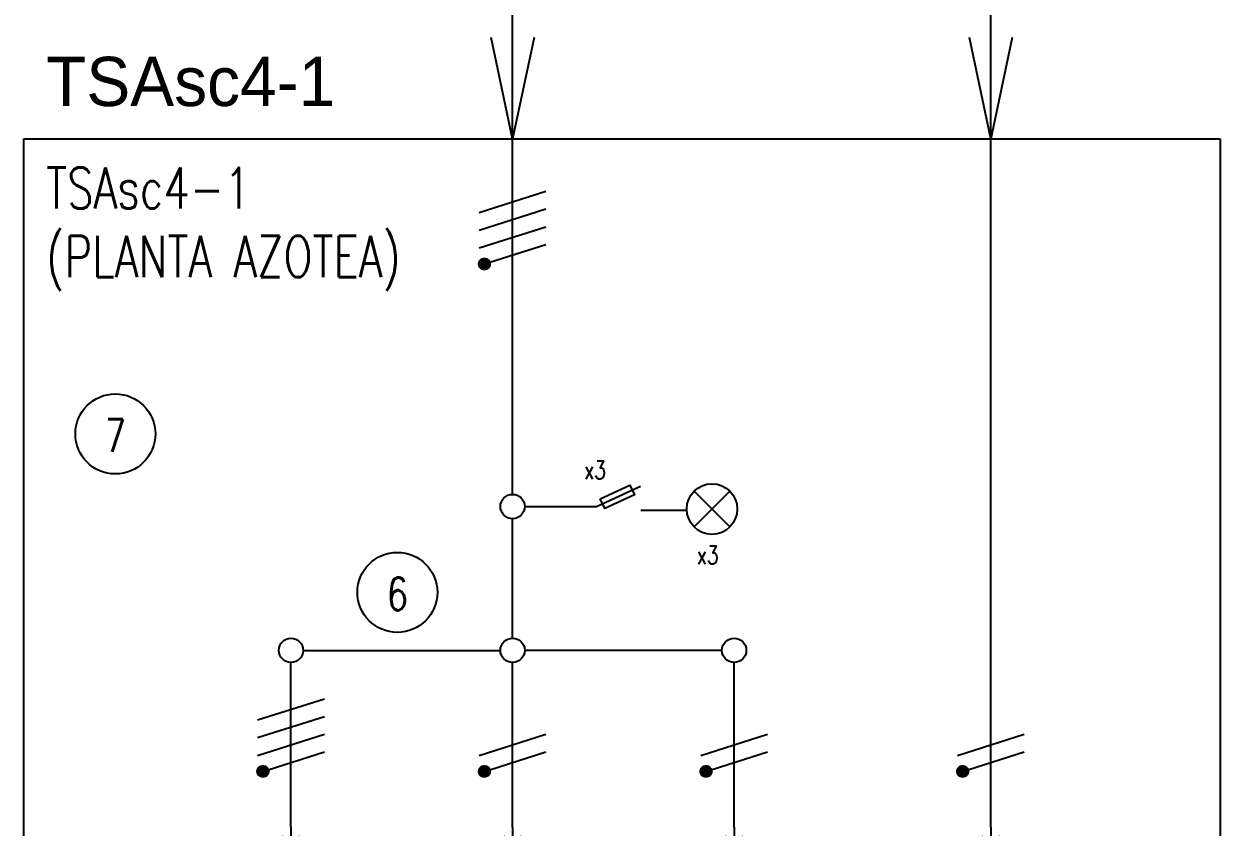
# Model space of a CAD drawing. Extents: x 3674.2 to 3682.8, y 1745 to 1759.7.
# Drawn here: x 3674.19 to 3681.48, y 1751.48 to 1756.37 of the extents above; entities that cross this region are included whole.
import ezdxf

# ---------------------------------------------------------------- set-up
doc = ezdxf.new("R2010")
doc.units = 0
doc.linetypes.add('OCJ-ESQUEMAS_UNIFILARES-CO', pattern=[19.05, 12.7, -6.35])
doc.layers.get('0').update_dxf_attribs({"linetype": 'CONTINUOUS'})
for name, color, linetype in [('OCJ-ESQUEMAS_UNIFILARES-C0', 170, 'CONTINUOUS'), ('OCJ-ESQUEMAS_UNIFILARES-C1', 4, 'CONTINUOUS'), ('OCJ-ESQUEMAS_UNIFILARES-C2', 10, 'CONTINUOUS'), ('OCJ-ESQUEMAS_UNIFILARES-C4', 1, 'CONTINUOUS'), ('OCJ-ESQUEMAS_UNIFILARES-CO', 7, 'CONTINUOUS')]:
    doc.layers.add(name, color=color, linetype=linetype)
doc.styles.add('OCJ-ESQUEMAS_UNIFILARES-C0', font='ROMANS.SHX', dxfattribs={"width": 0.75, "height": 0.175})
doc.styles.add('OCJ-ESQUEMAS_UNIFILARES-C1', font='txt', dxfattribs={"height": 0.2})

# ---------------------------------------------------------------- blocks, each defined once
blk = doc.blocks.new('*U20')
at = {"layer": 'OCJ-ESQUEMAS_UNIFILARES-C2', "linetype": 'CONTINUOUS'}
for p, q in [((3675.618, 1751.8406), (3675.6196, 1751.8428)), ((3675.6196, 1751.8428), (3675.622, 1751.8459)), ((3675.622, 1751.8459), (3675.6241, 1751.8478)), ((3675.6241, 1751.8478), (3675.6269, 1751.8503)), ((3675.6269, 1751.8503), (3675.6294, 1751.8517)), ((3675.6294, 1751.8517), (3675.6326, 1751.8536)), ((3675.6326, 1751.8536), (3675.6355, 1751.8546)), ((3675.6355, 1751.8546), (3675.6389, 1751.8558)), ((3675.6389, 1751.8558), (3675.6426, 1751.8563)), ((3675.6426, 1751.8563), (3675.6454, 1751.8567)), ((3675.6454, 1751.8567), (3675.652, 1751.8563)), ((3675.652, 1751.8563), (3675.654, 1751.8558)), ((3675.654, 1751.8558), (3675.6584, 1751.8546)), ((3675.6584, 1751.8546), (3675.6605, 1751.8536)), ((3675.6605, 1751.8536), (3675.6644, 1751.8517)), ((3675.6644, 1751.8517), (3675.6663, 1751.8503)), ((3675.6663, 1751.8503), (3675.6696, 1751.8478)), ((3675.6696, 1751.8478), (3675.6713, 1751.8459)), ((3675.6713, 1751.8459), (3675.674, 1751.8428)), ((3675.674, 1751.8428), (3675.6754, 1751.8406)), ((3675.613, 1751.8216), (3675.6132, 1751.8255)), ((3675.6133, 1751.8192), (3675.613, 1751.8216)), ((3675.6132, 1751.8255), (3675.6134, 1751.8282)), ((3675.6139, 1751.8151), (3675.6133, 1751.8192)), ((3675.6134, 1751.8282), (3675.6143, 1751.8316)), ((3675.6146, 1751.8131), (3675.6139, 1751.8151)), ((3675.6143, 1751.8316), (3675.6151, 1751.8347)), ((3675.6161, 1751.8088), (3675.6146, 1751.8131)), ((3675.6151, 1751.8347), (3675.6164, 1751.8375)), ((3675.617, 1751.8074), (3675.6161, 1751.8088)), ((3675.6164, 1751.8375), (3675.618, 1751.8406)), ((3675.6194, 1751.8031), (3675.617, 1751.8074)), ((3675.6203, 1751.8021), (3675.6194, 1751.8031)), ((3675.6235, 1751.7985), (3675.6203, 1751.8021)), ((3675.6246, 1751.7976), (3675.6235, 1751.7985)), ((3675.6284, 1751.7946), (3675.6246, 1751.7976)), ((3675.6297, 1751.794), (3675.6284, 1751.7946)), ((3675.634, 1751.7917), (3675.6297, 1751.794)), ((3675.6354, 1751.7913), (3675.634, 1751.7917)), ((3675.6399, 1751.7899), (3675.6354, 1751.7913)), ((3675.642, 1751.7897), (3675.6399, 1751.7899)), ((3675.6461, 1751.7892), (3675.642, 1751.7897)), ((3675.6523, 1751.7897), (3675.6461, 1751.7892)), ((3675.6532, 1751.7899), (3675.6523, 1751.7897)), ((3675.6583, 1751.7913), (3675.6532, 1751.7899)), ((3675.6593, 1751.7917), (3675.6583, 1751.7913)), ((3675.664, 1751.794), (3675.6593, 1751.7917)), ((3675.6649, 1751.7946), (3675.664, 1751.794)), ((3675.669, 1751.7976), (3675.6649, 1751.7946)), ((3675.6698, 1751.7985), (3675.669, 1751.7976)), ((3675.6733, 1751.8021), (3675.6698, 1751.7985)), ((3675.6739, 1751.8031), (3675.6733, 1751.8021)), ((3675.6767, 1751.8074), (3675.6739, 1751.8031)), ((3675.6754, 1751.8406), (3675.6772, 1751.8375)), ((3675.6773, 1751.8088), (3675.6767, 1751.8074)), ((3675.6772, 1751.8375), (3675.6783, 1751.8347)), ((3675.679, 1751.8131), (3675.6773, 1751.8088)), ((3675.6783, 1751.8347), (3675.6794, 1751.8316)), ((3675.6794, 1751.8151), (3675.679, 1751.8131)), ((3675.6794, 1751.8316), (3675.6799, 1751.8282)), ((3675.6803, 1751.8192), (3675.6794, 1751.8151)), ((3675.6799, 1751.8282), (3675.6804, 1751.8255)), ((3675.6804, 1751.8255), (3675.6803, 1751.8216)), ((3675.6803, 1751.8216), (3675.6803, 1751.8192))]:
    blk.add_line(p, q, dxfattribs=at)
at = {"layer": 'OCJ-ESQUEMAS_UNIFILARES-C2', "linetype": 'CONTINUOUS', "extrusion": (0, 0, -1)}
for points in [[(-3675.6196, 1751.8428), (-3675.6754, 1751.8406), (-3675.618, 1751.8406)], [(-3675.622, 1751.8459), (-3675.674, 1751.8428), (-3675.6196, 1751.8428)], [(-3675.6196, 1751.8428), (-3675.674, 1751.8428), (-3675.6754, 1751.8406)], [(-3675.6241, 1751.8478), (-3675.6713, 1751.8459), (-3675.622, 1751.8459)], [(-3675.622, 1751.8459), (-3675.6713, 1751.8459), (-3675.674, 1751.8428)], [(-3675.6269, 1751.8503), (-3675.6696, 1751.8478), (-3675.6241, 1751.8478)], [(-3675.6241, 1751.8478), (-3675.6696, 1751.8478), (-3675.6713, 1751.8459)], [(-3675.6294, 1751.8517), (-3675.6663, 1751.8503), (-3675.6269, 1751.8503)], [(-3675.6269, 1751.8503), (-3675.6663, 1751.8503), (-3675.6696, 1751.8478)], [(-3675.6326, 1751.8536), (-3675.6644, 1751.8517), (-3675.6294, 1751.8517)], [(-3675.6294, 1751.8517), (-3675.6644, 1751.8517), (-3675.6663, 1751.8503)], [(-3675.6355, 1751.8546), (-3675.6605, 1751.8536), (-3675.6326, 1751.8536)], [(-3675.6326, 1751.8536), (-3675.6605, 1751.8536), (-3675.6644, 1751.8517)], [(-3675.6389, 1751.8558), (-3675.6584, 1751.8546), (-3675.6355, 1751.8546)], [(-3675.6355, 1751.8546), (-3675.6584, 1751.8546), (-3675.6605, 1751.8536)], [(-3675.6426, 1751.8563), (-3675.654, 1751.8558), (-3675.6389, 1751.8558)], [(-3675.6389, 1751.8558), (-3675.654, 1751.8558), (-3675.6584, 1751.8546)], [(-3675.6454, 1751.8567), (-3675.652, 1751.8563), (-3675.6426, 1751.8563)], [(-3675.6426, 1751.8563), (-3675.652, 1751.8563), (-3675.654, 1751.8558)], [(-3675.6132, 1751.8255), (-3675.6803, 1751.8216), (-3675.613, 1751.8216)], [(-3675.613, 1751.8216), (-3675.6803, 1751.8192), (-3675.6133, 1751.8192)], [(-3675.613, 1751.8216), (-3675.6803, 1751.8216), (-3675.6803, 1751.8192)], [(-3675.6134, 1751.8282), (-3675.6804, 1751.8255), (-3675.6132, 1751.8255)], [(-3675.6132, 1751.8255), (-3675.6804, 1751.8255), (-3675.6803, 1751.8216)], [(-3675.6133, 1751.8192), (-3675.6794, 1751.8151), (-3675.6139, 1751.8151)], [(-3675.6133, 1751.8192), (-3675.6803, 1751.8192), (-3675.6794, 1751.8151)], [(-3675.6143, 1751.8316), (-3675.6799, 1751.8282), (-3675.6134, 1751.8282)], [(-3675.6134, 1751.8282), (-3675.6799, 1751.8282), (-3675.6804, 1751.8255)], [(-3675.6139, 1751.8151), (-3675.679, 1751.8131), (-3675.6146, 1751.8131)], [(-3675.6139, 1751.8151), (-3675.6794, 1751.8151), (-3675.679, 1751.8131)], [(-3675.6151, 1751.8347), (-3675.6794, 1751.8316), (-3675.6143, 1751.8316)], [(-3675.6143, 1751.8316), (-3675.6794, 1751.8316), (-3675.6799, 1751.8282)], [(-3675.6146, 1751.8131), (-3675.6773, 1751.8088), (-3675.6161, 1751.8088)], [(-3675.6146, 1751.8131), (-3675.679, 1751.8131), (-3675.6773, 1751.8088)], [(-3675.6164, 1751.8375), (-3675.6783, 1751.8347), (-3675.6151, 1751.8347)], [(-3675.6151, 1751.8347), (-3675.6783, 1751.8347), (-3675.6794, 1751.8316)], [(-3675.6161, 1751.8088), (-3675.6767, 1751.8074), (-3675.617, 1751.8074)], [(-3675.6161, 1751.8088), (-3675.6773, 1751.8088), (-3675.6767, 1751.8074)], [(-3675.618, 1751.8406), (-3675.6772, 1751.8375), (-3675.6164, 1751.8375)], [(-3675.6164, 1751.8375), (-3675.6772, 1751.8375), (-3675.6783, 1751.8347)], [(-3675.617, 1751.8074), (-3675.6739, 1751.8031), (-3675.6194, 1751.8031)], [(-3675.617, 1751.8074), (-3675.6767, 1751.8074), (-3675.6739, 1751.8031)], [(-3675.618, 1751.8406), (-3675.6754, 1751.8406), (-3675.6772, 1751.8375)], [(-3675.6194, 1751.8031), (-3675.6733, 1751.8021), (-3675.6203, 1751.8021)], [(-3675.6194, 1751.8031), (-3675.6739, 1751.8031), (-3675.6733, 1751.8021)], [(-3675.6203, 1751.8021), (-3675.6698, 1751.7985), (-3675.6235, 1751.7985)], [(-3675.6203, 1751.8021), (-3675.6733, 1751.8021), (-3675.6698, 1751.7985)], [(-3675.6235, 1751.7985), (-3675.669, 1751.7976), (-3675.6246, 1751.7976)], [(-3675.6235, 1751.7985), (-3675.6698, 1751.7985), (-3675.669, 1751.7976)], [(-3675.6246, 1751.7976), (-3675.6649, 1751.7946), (-3675.6284, 1751.7946)], [(-3675.6246, 1751.7976), (-3675.669, 1751.7976), (-3675.6649, 1751.7946)], [(-3675.6284, 1751.7946), (-3675.664, 1751.794), (-3675.6297, 1751.794)], [(-3675.6284, 1751.7946), (-3675.6649, 1751.7946), (-3675.664, 1751.794)], [(-3675.6297, 1751.794), (-3675.6593, 1751.7917), (-3675.634, 1751.7917)], [(-3675.6297, 1751.794), (-3675.664, 1751.794), (-3675.6593, 1751.7917)], [(-3675.634, 1751.7917), (-3675.6583, 1751.7913), (-3675.6354, 1751.7913)], [(-3675.634, 1751.7917), (-3675.6593, 1751.7917), (-3675.6583, 1751.7913)], [(-3675.6354, 1751.7913), (-3675.6532, 1751.7899), (-3675.6399, 1751.7899)], [(-3675.6354, 1751.7913), (-3675.6583, 1751.7913), (-3675.6532, 1751.7899)], [(-3675.6399, 1751.7899), (-3675.6523, 1751.7897), (-3675.642, 1751.7897)], [(-3675.6399, 1751.7899), (-3675.6532, 1751.7899), (-3675.6523, 1751.7897)], [(-3675.642, 1751.7897), (-3675.6523, 1751.7897), (-3675.6461, 1751.7892)]]:
    blk.add_solid(points, dxfattribs=at)
blk = doc.blocks.new('*U21')
at = {"layer": 'OCJ-ESQUEMAS_UNIFILARES-C2', "linetype": 'CONTINUOUS'}
for p, q in [((3676.968, 1751.8406), (3676.9696, 1751.8428)), ((3676.9696, 1751.8428), (3676.972, 1751.8459)), ((3676.972, 1751.8459), (3676.9741, 1751.8478)), ((3676.9741, 1751.8478), (3676.9769, 1751.8503)), ((3676.9769, 1751.8503), (3676.9794, 1751.8517)), ((3676.9794, 1751.8517), (3676.9826, 1751.8536)), ((3676.9826, 1751.8536), (3676.9855, 1751.8546)), ((3676.9855, 1751.8546), (3676.9889, 1751.8558)), ((3676.9889, 1751.8558), (3676.9926, 1751.8563)), ((3676.9926, 1751.8563), (3676.9954, 1751.8567)), ((3676.9954, 1751.8567), (3677.002, 1751.8563)), ((3677.002, 1751.8563), (3677.004, 1751.8558)), ((3677.004, 1751.8558), (3677.0084, 1751.8546)), ((3677.0084, 1751.8546), (3677.0105, 1751.8536)), ((3677.0105, 1751.8536), (3677.0144, 1751.8517)), ((3677.0144, 1751.8517), (3677.0163, 1751.8503)), ((3677.0163, 1751.8503), (3677.0196, 1751.8478)), ((3677.0196, 1751.8478), (3677.0213, 1751.8459)), ((3677.0213, 1751.8459), (3677.024, 1751.8428)), ((3677.024, 1751.8428), (3677.0254, 1751.8406)), ((3676.963, 1751.8216), (3676.9632, 1751.8255)), ((3676.9633, 1751.8192), (3676.963, 1751.8216)), ((3676.9632, 1751.8255), (3676.9634, 1751.8282)), ((3676.9639, 1751.8151), (3676.9633, 1751.8192)), ((3676.9634, 1751.8282), (3676.9643, 1751.8316)), ((3676.9646, 1751.8131), (3676.9639, 1751.8151)), ((3676.9643, 1751.8316), (3676.9651, 1751.8347)), ((3676.9661, 1751.8088), (3676.9646, 1751.8131)), ((3676.9651, 1751.8347), (3676.9664, 1751.8375)), ((3676.967, 1751.8074), (3676.9661, 1751.8088)), ((3676.9664, 1751.8375), (3676.968, 1751.8406)), ((3676.9694, 1751.8031), (3676.967, 1751.8074)), ((3676.9703, 1751.8021), (3676.9694, 1751.8031)), ((3676.9735, 1751.7985), (3676.9703, 1751.8021)), ((3676.9746, 1751.7976), (3676.9735, 1751.7985)), ((3676.9784, 1751.7946), (3676.9746, 1751.7976)), ((3676.9797, 1751.794), (3676.9784, 1751.7946)), ((3676.984, 1751.7917), (3676.9797, 1751.794)), ((3676.9854, 1751.7913), (3676.984, 1751.7917)), ((3676.9899, 1751.7899), (3676.9854, 1751.7913)), ((3676.992, 1751.7897), (3676.9899, 1751.7899)), ((3676.9961, 1751.7892), (3676.992, 1751.7897)), ((3677.0023, 1751.7897), (3676.9961, 1751.7892)), ((3677.0032, 1751.7899), (3677.0023, 1751.7897)), ((3677.0083, 1751.7913), (3677.0032, 1751.7899)), ((3677.0093, 1751.7917), (3677.0083, 1751.7913)), ((3677.014, 1751.794), (3677.0093, 1751.7917)), ((3677.0149, 1751.7946), (3677.014, 1751.794)), ((3677.019, 1751.7976), (3677.0149, 1751.7946)), ((3677.0198, 1751.7985), (3677.019, 1751.7976)), ((3677.0233, 1751.8021), (3677.0198, 1751.7985)), ((3677.0239, 1751.8031), (3677.0233, 1751.8021)), ((3677.0267, 1751.8074), (3677.0239, 1751.8031)), ((3677.0254, 1751.8406), (3677.0272, 1751.8375)), ((3677.0273, 1751.8088), (3677.0267, 1751.8074)), ((3677.0272, 1751.8375), (3677.0283, 1751.8347)), ((3677.029, 1751.8131), (3677.0273, 1751.8088)), ((3677.0283, 1751.8347), (3677.0294, 1751.8316)), ((3677.0294, 1751.8151), (3677.029, 1751.8131)), ((3677.0294, 1751.8316), (3677.0299, 1751.8282)), ((3677.0303, 1751.8192), (3677.0294, 1751.8151)), ((3677.0299, 1751.8282), (3677.0304, 1751.8255)), ((3677.0304, 1751.8255), (3677.0303, 1751.8216)), ((3677.0303, 1751.8216), (3677.0303, 1751.8192))]:
    blk.add_line(p, q, dxfattribs=at)
at = {"layer": 'OCJ-ESQUEMAS_UNIFILARES-C2', "linetype": 'CONTINUOUS', "extrusion": (0, 0, -1)}
for points in [[(-3676.9696, 1751.8428), (-3677.0254, 1751.8406), (-3676.968, 1751.8406)], [(-3676.972, 1751.8459), (-3677.024, 1751.8428), (-3676.9696, 1751.8428)], [(-3676.9696, 1751.8428), (-3677.024, 1751.8428), (-3677.0254, 1751.8406)], [(-3676.9741, 1751.8478), (-3677.0213, 1751.8459), (-3676.972, 1751.8459)], [(-3676.972, 1751.8459), (-3677.0213, 1751.8459), (-3677.024, 1751.8428)], [(-3676.9769, 1751.8503), (-3677.0196, 1751.8478), (-3676.9741, 1751.8478)], [(-3676.9741, 1751.8478), (-3677.0196, 1751.8478), (-3677.0213, 1751.8459)], [(-3676.9794, 1751.8517), (-3677.0163, 1751.8503), (-3676.9769, 1751.8503)], [(-3676.9769, 1751.8503), (-3677.0163, 1751.8503), (-3677.0196, 1751.8478)], [(-3676.9826, 1751.8536), (-3677.0144, 1751.8517), (-3676.9794, 1751.8517)], [(-3676.9794, 1751.8517), (-3677.0144, 1751.8517), (-3677.0163, 1751.8503)], [(-3676.9855, 1751.8546), (-3677.0105, 1751.8536), (-3676.9826, 1751.8536)], [(-3676.9826, 1751.8536), (-3677.0105, 1751.8536), (-3677.0144, 1751.8517)], [(-3676.9889, 1751.8558), (-3677.0084, 1751.8546), (-3676.9855, 1751.8546)], [(-3676.9855, 1751.8546), (-3677.0084, 1751.8546), (-3677.0105, 1751.8536)], [(-3676.9926, 1751.8563), (-3677.004, 1751.8558), (-3676.9889, 1751.8558)], [(-3676.9889, 1751.8558), (-3677.004, 1751.8558), (-3677.0084, 1751.8546)], [(-3676.9954, 1751.8567), (-3677.002, 1751.8563), (-3676.9926, 1751.8563)], [(-3676.9926, 1751.8563), (-3677.002, 1751.8563), (-3677.004, 1751.8558)], [(-3676.9632, 1751.8255), (-3677.0303, 1751.8216), (-3676.963, 1751.8216)], [(-3676.963, 1751.8216), (-3677.0303, 1751.8192), (-3676.9633, 1751.8192)], [(-3676.963, 1751.8216), (-3677.0303, 1751.8216), (-3677.0303, 1751.8192)], [(-3676.9634, 1751.8282), (-3677.0304, 1751.8255), (-3676.9632, 1751.8255)], [(-3676.9632, 1751.8255), (-3677.0304, 1751.8255), (-3677.0303, 1751.8216)], [(-3676.9633, 1751.8192), (-3677.0294, 1751.8151), (-3676.9639, 1751.8151)], [(-3676.9633, 1751.8192), (-3677.0303, 1751.8192), (-3677.0294, 1751.8151)], [(-3676.9643, 1751.8316), (-3677.0299, 1751.8282), (-3676.9634, 1751.8282)], [(-3676.9634, 1751.8282), (-3677.0299, 1751.8282), (-3677.0304, 1751.8255)], [(-3676.9639, 1751.8151), (-3677.029, 1751.8131), (-3676.9646, 1751.8131)], [(-3676.9639, 1751.8151), (-3677.0294, 1751.8151), (-3677.029, 1751.8131)], [(-3676.9651, 1751.8347), (-3677.0294, 1751.8316), (-3676.9643, 1751.8316)], [(-3676.9643, 1751.8316), (-3677.0294, 1751.8316), (-3677.0299, 1751.8282)], [(-3676.9646, 1751.8131), (-3677.0273, 1751.8088), (-3676.9661, 1751.8088)], [(-3676.9646, 1751.8131), (-3677.029, 1751.8131), (-3677.0273, 1751.8088)], [(-3676.9664, 1751.8375), (-3677.0283, 1751.8347), (-3676.9651, 1751.8347)], [(-3676.9651, 1751.8347), (-3677.0283, 1751.8347), (-3677.0294, 1751.8316)], [(-3676.9661, 1751.8088), (-3677.0267, 1751.8074), (-3676.967, 1751.8074)], [(-3676.9661, 1751.8088), (-3677.0273, 1751.8088), (-3677.0267, 1751.8074)], [(-3676.968, 1751.8406), (-3677.0272, 1751.8375), (-3676.9664, 1751.8375)], [(-3676.9664, 1751.8375), (-3677.0272, 1751.8375), (-3677.0283, 1751.8347)], [(-3676.967, 1751.8074), (-3677.0239, 1751.8031), (-3676.9694, 1751.8031)], [(-3676.967, 1751.8074), (-3677.0267, 1751.8074), (-3677.0239, 1751.8031)], [(-3676.968, 1751.8406), (-3677.0254, 1751.8406), (-3677.0272, 1751.8375)], [(-3676.9694, 1751.8031), (-3677.0233, 1751.8021), (-3676.9703, 1751.8021)], [(-3676.9694, 1751.8031), (-3677.0239, 1751.8031), (-3677.0233, 1751.8021)], [(-3676.9703, 1751.8021), (-3677.0198, 1751.7985), (-3676.9735, 1751.7985)], [(-3676.9703, 1751.8021), (-3677.0233, 1751.8021), (-3677.0198, 1751.7985)], [(-3676.9735, 1751.7985), (-3677.019, 1751.7976), (-3676.9746, 1751.7976)], [(-3676.9735, 1751.7985), (-3677.0198, 1751.7985), (-3677.019, 1751.7976)], [(-3676.9746, 1751.7976), (-3677.0149, 1751.7946), (-3676.9784, 1751.7946)], [(-3676.9746, 1751.7976), (-3677.019, 1751.7976), (-3677.0149, 1751.7946)], [(-3676.9784, 1751.7946), (-3677.014, 1751.794), (-3676.9797, 1751.794)], [(-3676.9784, 1751.7946), (-3677.0149, 1751.7946), (-3677.014, 1751.794)], [(-3676.9797, 1751.794), (-3677.0093, 1751.7917), (-3676.984, 1751.7917)], [(-3676.9797, 1751.794), (-3677.014, 1751.794), (-3677.0093, 1751.7917)], [(-3676.984, 1751.7917), (-3677.0083, 1751.7913), (-3676.9854, 1751.7913)], [(-3676.984, 1751.7917), (-3677.0093, 1751.7917), (-3677.0083, 1751.7913)], [(-3676.9854, 1751.7913), (-3677.0032, 1751.7899), (-3676.9899, 1751.7899)], [(-3676.9854, 1751.7913), (-3677.0083, 1751.7913), (-3677.0032, 1751.7899)], [(-3676.9899, 1751.7899), (-3677.0023, 1751.7897), (-3676.992, 1751.7897)], [(-3676.9899, 1751.7899), (-3677.0032, 1751.7899), (-3677.0023, 1751.7897)], [(-3676.992, 1751.7897), (-3677.0023, 1751.7897), (-3676.9961, 1751.7892)]]:
    blk.add_solid(points, dxfattribs=at)
blk = doc.blocks.new('*U22')
at = {"layer": 'OCJ-ESQUEMAS_UNIFILARES-C2', "linetype": 'CONTINUOUS'}
for p, q in [((3678.318, 1751.8406), (3678.3196, 1751.8428)), ((3678.3196, 1751.8428), (3678.322, 1751.8459)), ((3678.322, 1751.8459), (3678.3241, 1751.8478)), ((3678.3241, 1751.8478), (3678.3269, 1751.8503)), ((3678.3269, 1751.8503), (3678.3294, 1751.8517)), ((3678.3294, 1751.8517), (3678.3326, 1751.8536)), ((3678.3326, 1751.8536), (3678.3355, 1751.8546)), ((3678.3355, 1751.8546), (3678.3389, 1751.8558)), ((3678.3389, 1751.8558), (3678.3426, 1751.8563)), ((3678.3426, 1751.8563), (3678.3454, 1751.8567)), ((3678.3454, 1751.8567), (3678.352, 1751.8563)), ((3678.352, 1751.8563), (3678.354, 1751.8558)), ((3678.354, 1751.8558), (3678.3584, 1751.8546)), ((3678.3584, 1751.8546), (3678.3605, 1751.8536)), ((3678.3605, 1751.8536), (3678.3644, 1751.8517)), ((3678.3644, 1751.8517), (3678.3663, 1751.8503)), ((3678.3663, 1751.8503), (3678.3696, 1751.8478)), ((3678.3696, 1751.8478), (3678.3713, 1751.8459)), ((3678.3713, 1751.8459), (3678.374, 1751.8428)), ((3678.374, 1751.8428), (3678.3754, 1751.8406)), ((3678.313, 1751.8216), (3678.3132, 1751.8255)), ((3678.3133, 1751.8192), (3678.313, 1751.8216)), ((3678.3132, 1751.8255), (3678.3134, 1751.8282)), ((3678.3139, 1751.8151), (3678.3133, 1751.8192)), ((3678.3134, 1751.8282), (3678.3143, 1751.8316)), ((3678.3146, 1751.8131), (3678.3139, 1751.8151)), ((3678.3143, 1751.8316), (3678.3151, 1751.8347)), ((3678.3161, 1751.8088), (3678.3146, 1751.8131)), ((3678.3151, 1751.8347), (3678.3164, 1751.8375)), ((3678.317, 1751.8074), (3678.3161, 1751.8088)), ((3678.3164, 1751.8375), (3678.318, 1751.8406)), ((3678.3194, 1751.8031), (3678.317, 1751.8074)), ((3678.3203, 1751.8021), (3678.3194, 1751.8031)), ((3678.3235, 1751.7985), (3678.3203, 1751.8021)), ((3678.3246, 1751.7976), (3678.3235, 1751.7985)), ((3678.3284, 1751.7946), (3678.3246, 1751.7976)), ((3678.3297, 1751.794), (3678.3284, 1751.7946)), ((3678.334, 1751.7917), (3678.3297, 1751.794)), ((3678.3354, 1751.7913), (3678.334, 1751.7917)), ((3678.3399, 1751.7899), (3678.3354, 1751.7913)), ((3678.342, 1751.7897), (3678.3399, 1751.7899)), ((3678.3461, 1751.7892), (3678.342, 1751.7897)), ((3678.3523, 1751.7897), (3678.3461, 1751.7892)), ((3678.3532, 1751.7899), (3678.3523, 1751.7897)), ((3678.3583, 1751.7913), (3678.3532, 1751.7899)), ((3678.3593, 1751.7917), (3678.3583, 1751.7913)), ((3678.364, 1751.794), (3678.3593, 1751.7917)), ((3678.3649, 1751.7946), (3678.364, 1751.794)), ((3678.369, 1751.7976), (3678.3649, 1751.7946)), ((3678.3698, 1751.7985), (3678.369, 1751.7976)), ((3678.3733, 1751.8021), (3678.3698, 1751.7985)), ((3678.3739, 1751.8031), (3678.3733, 1751.8021)), ((3678.3767, 1751.8074), (3678.3739, 1751.8031)), ((3678.3754, 1751.8406), (3678.3772, 1751.8375)), ((3678.3773, 1751.8088), (3678.3767, 1751.8074)), ((3678.3772, 1751.8375), (3678.3783, 1751.8347)), ((3678.379, 1751.8131), (3678.3773, 1751.8088)), ((3678.3783, 1751.8347), (3678.3794, 1751.8316)), ((3678.3794, 1751.8151), (3678.379, 1751.8131)), ((3678.3794, 1751.8316), (3678.3799, 1751.8282)), ((3678.3803, 1751.8192), (3678.3794, 1751.8151)), ((3678.3799, 1751.8282), (3678.3804, 1751.8255)), ((3678.3804, 1751.8255), (3678.3803, 1751.8216)), ((3678.3803, 1751.8216), (3678.3803, 1751.8192))]:
    blk.add_line(p, q, dxfattribs=at)
at = {"layer": 'OCJ-ESQUEMAS_UNIFILARES-C2', "linetype": 'CONTINUOUS', "extrusion": (0, 0, -1)}
for points in [[(-3678.3196, 1751.8428), (-3678.3754, 1751.8406), (-3678.318, 1751.8406)], [(-3678.322, 1751.8459), (-3678.374, 1751.8428), (-3678.3196, 1751.8428)], [(-3678.3196, 1751.8428), (-3678.374, 1751.8428), (-3678.3754, 1751.8406)], [(-3678.3241, 1751.8478), (-3678.3713, 1751.8459), (-3678.322, 1751.8459)], [(-3678.322, 1751.8459), (-3678.3713, 1751.8459), (-3678.374, 1751.8428)], [(-3678.3269, 1751.8503), (-3678.3696, 1751.8478), (-3678.3241, 1751.8478)], [(-3678.3241, 1751.8478), (-3678.3696, 1751.8478), (-3678.3713, 1751.8459)], [(-3678.3294, 1751.8517), (-3678.3663, 1751.8503), (-3678.3269, 1751.8503)], [(-3678.3269, 1751.8503), (-3678.3663, 1751.8503), (-3678.3696, 1751.8478)], [(-3678.3326, 1751.8536), (-3678.3644, 1751.8517), (-3678.3294, 1751.8517)], [(-3678.3294, 1751.8517), (-3678.3644, 1751.8517), (-3678.3663, 1751.8503)], [(-3678.3355, 1751.8546), (-3678.3605, 1751.8536), (-3678.3326, 1751.8536)], [(-3678.3326, 1751.8536), (-3678.3605, 1751.8536), (-3678.3644, 1751.8517)], [(-3678.3389, 1751.8558), (-3678.3584, 1751.8546), (-3678.3355, 1751.8546)], [(-3678.3355, 1751.8546), (-3678.3584, 1751.8546), (-3678.3605, 1751.8536)], [(-3678.3426, 1751.8563), (-3678.354, 1751.8558), (-3678.3389, 1751.8558)], [(-3678.3389, 1751.8558), (-3678.354, 1751.8558), (-3678.3584, 1751.8546)], [(-3678.3454, 1751.8567), (-3678.352, 1751.8563), (-3678.3426, 1751.8563)], [(-3678.3426, 1751.8563), (-3678.352, 1751.8563), (-3678.354, 1751.8558)], [(-3678.3132, 1751.8255), (-3678.3803, 1751.8216), (-3678.313, 1751.8216)], [(-3678.313, 1751.8216), (-3678.3803, 1751.8192), (-3678.3133, 1751.8192)], [(-3678.313, 1751.8216), (-3678.3803, 1751.8216), (-3678.3803, 1751.8192)], [(-3678.3134, 1751.8282), (-3678.3804, 1751.8255), (-3678.3132, 1751.8255)], [(-3678.3132, 1751.8255), (-3678.3804, 1751.8255), (-3678.3803, 1751.8216)], [(-3678.3133, 1751.8192), (-3678.3794, 1751.8151), (-3678.3139, 1751.8151)], [(-3678.3133, 1751.8192), (-3678.3803, 1751.8192), (-3678.3794, 1751.8151)], [(-3678.3143, 1751.8316), (-3678.3799, 1751.8282), (-3678.3134, 1751.8282)], [(-3678.3134, 1751.8282), (-3678.3799, 1751.8282), (-3678.3804, 1751.8255)], [(-3678.3139, 1751.8151), (-3678.379, 1751.8131), (-3678.3146, 1751.8131)], [(-3678.3139, 1751.8151), (-3678.3794, 1751.8151), (-3678.379, 1751.8131)], [(-3678.3151, 1751.8347), (-3678.3794, 1751.8316), (-3678.3143, 1751.8316)], [(-3678.3143, 1751.8316), (-3678.3794, 1751.8316), (-3678.3799, 1751.8282)], [(-3678.3146, 1751.8131), (-3678.3773, 1751.8088), (-3678.3161, 1751.8088)], [(-3678.3146, 1751.8131), (-3678.379, 1751.8131), (-3678.3773, 1751.8088)], [(-3678.3164, 1751.8375), (-3678.3783, 1751.8347), (-3678.3151, 1751.8347)], [(-3678.3151, 1751.8347), (-3678.3783, 1751.8347), (-3678.3794, 1751.8316)], [(-3678.3161, 1751.8088), (-3678.3767, 1751.8074), (-3678.317, 1751.8074)], [(-3678.3161, 1751.8088), (-3678.3773, 1751.8088), (-3678.3767, 1751.8074)], [(-3678.318, 1751.8406), (-3678.3772, 1751.8375), (-3678.3164, 1751.8375)], [(-3678.3164, 1751.8375), (-3678.3772, 1751.8375), (-3678.3783, 1751.8347)], [(-3678.317, 1751.8074), (-3678.3739, 1751.8031), (-3678.3194, 1751.8031)], [(-3678.317, 1751.8074), (-3678.3767, 1751.8074), (-3678.3739, 1751.8031)], [(-3678.318, 1751.8406), (-3678.3754, 1751.8406), (-3678.3772, 1751.8375)], [(-3678.3194, 1751.8031), (-3678.3733, 1751.8021), (-3678.3203, 1751.8021)], [(-3678.3194, 1751.8031), (-3678.3739, 1751.8031), (-3678.3733, 1751.8021)], [(-3678.3203, 1751.8021), (-3678.3698, 1751.7985), (-3678.3235, 1751.7985)], [(-3678.3203, 1751.8021), (-3678.3733, 1751.8021), (-3678.3698, 1751.7985)], [(-3678.3235, 1751.7985), (-3678.369, 1751.7976), (-3678.3246, 1751.7976)], [(-3678.3235, 1751.7985), (-3678.3698, 1751.7985), (-3678.369, 1751.7976)], [(-3678.3246, 1751.7976), (-3678.3649, 1751.7946), (-3678.3284, 1751.7946)], [(-3678.3246, 1751.7976), (-3678.369, 1751.7976), (-3678.3649, 1751.7946)], [(-3678.3284, 1751.7946), (-3678.364, 1751.794), (-3678.3297, 1751.794)], [(-3678.3284, 1751.7946), (-3678.3649, 1751.7946), (-3678.364, 1751.794)], [(-3678.3297, 1751.794), (-3678.3593, 1751.7917), (-3678.334, 1751.7917)], [(-3678.3297, 1751.794), (-3678.364, 1751.794), (-3678.3593, 1751.7917)], [(-3678.334, 1751.7917), (-3678.3583, 1751.7913), (-3678.3354, 1751.7913)], [(-3678.334, 1751.7917), (-3678.3593, 1751.7917), (-3678.3583, 1751.7913)], [(-3678.3354, 1751.7913), (-3678.3532, 1751.7899), (-3678.3399, 1751.7899)], [(-3678.3354, 1751.7913), (-3678.3583, 1751.7913), (-3678.3532, 1751.7899)], [(-3678.3399, 1751.7899), (-3678.3523, 1751.7897), (-3678.342, 1751.7897)], [(-3678.3399, 1751.7899), (-3678.3532, 1751.7899), (-3678.3523, 1751.7897)], [(-3678.342, 1751.7897), (-3678.3523, 1751.7897), (-3678.3461, 1751.7892)]]:
    blk.add_solid(points, dxfattribs=at)
blk = doc.blocks.new('*U23')
at = {"layer": 'OCJ-ESQUEMAS_UNIFILARES-C2', "linetype": 'CONTINUOUS'}
for p, q in [((3676.963, 1754.912), (3676.9632, 1754.9158)), ((3676.9633, 1754.9096), (3676.963, 1754.912)), ((3676.9632, 1754.9158), (3676.9634, 1754.9186)), ((3676.9639, 1754.9055), (3676.9633, 1754.9096)), ((3676.9634, 1754.9186), (3676.9643, 1754.922)), ((3676.9646, 1754.9035), (3676.9639, 1754.9055)), ((3676.9643, 1754.922), (3676.9651, 1754.925)), ((3676.9661, 1754.8992), (3676.9646, 1754.9035)), ((3676.9651, 1754.925), (3676.9664, 1754.9278)), ((3676.9664, 1754.9278), (3676.968, 1754.931)), ((3676.968, 1754.931), (3676.9696, 1754.9332)), ((3676.9696, 1754.9332), (3676.972, 1754.9363)), ((3676.972, 1754.9363), (3676.9741, 1754.9381)), ((3676.9741, 1754.9381), (3676.9769, 1754.9406)), ((3676.9769, 1754.9406), (3676.9794, 1754.9421)), ((3676.9794, 1754.9421), (3676.9826, 1754.944)), ((3676.9826, 1754.944), (3676.9855, 1754.945)), ((3676.9855, 1754.945), (3676.9889, 1754.9462)), ((3676.9889, 1754.9462), (3676.9926, 1754.9467)), ((3676.9926, 1754.9467), (3676.9954, 1754.9471)), ((3676.9954, 1754.9471), (3677.002, 1754.9467)), ((3677.002, 1754.9467), (3677.004, 1754.9462)), ((3677.004, 1754.9462), (3677.0084, 1754.945)), ((3677.0084, 1754.945), (3677.0105, 1754.944)), ((3677.0105, 1754.944), (3677.0144, 1754.9421)), ((3677.0144, 1754.9421), (3677.0163, 1754.9406)), ((3677.0163, 1754.9406), (3677.0196, 1754.9381)), ((3677.0196, 1754.9381), (3677.0213, 1754.9363)), ((3677.0213, 1754.9363), (3677.024, 1754.9332)), ((3677.024, 1754.9332), (3677.0254, 1754.931)), ((3677.0254, 1754.931), (3677.0272, 1754.9278)), ((3677.0272, 1754.9278), (3677.0283, 1754.925)), ((3677.029, 1754.9035), (3677.0273, 1754.8992)), ((3677.0283, 1754.925), (3677.0294, 1754.922)), ((3677.0294, 1754.9055), (3677.029, 1754.9035)), ((3677.0294, 1754.922), (3677.0299, 1754.9186)), ((3677.0303, 1754.9096), (3677.0294, 1754.9055)), ((3677.0299, 1754.9186), (3677.0304, 1754.9158)), ((3677.0304, 1754.9158), (3677.0303, 1754.912)), ((3677.0303, 1754.912), (3677.0303, 1754.9096)), ((3676.967, 1754.8977), (3676.9661, 1754.8992)), ((3676.9694, 1754.8935), (3676.967, 1754.8977)), ((3676.9703, 1754.8925), (3676.9694, 1754.8935)), ((3676.9735, 1754.8888), (3676.9703, 1754.8925)), ((3676.9746, 1754.888), (3676.9735, 1754.8888)), ((3676.9784, 1754.885), (3676.9746, 1754.888)), ((3676.9797, 1754.8843), (3676.9784, 1754.885)), ((3676.984, 1754.8821), (3676.9797, 1754.8843)), ((3676.9854, 1754.8817), (3676.984, 1754.8821)), ((3676.9899, 1754.8803), (3676.9854, 1754.8817)), ((3676.992, 1754.8801), (3676.9899, 1754.8803)), ((3676.9961, 1754.8796), (3676.992, 1754.8801)), ((3677.0023, 1754.8801), (3676.9961, 1754.8796)), ((3677.0032, 1754.8803), (3677.0023, 1754.8801)), ((3677.0083, 1754.8817), (3677.0032, 1754.8803)), ((3677.0093, 1754.8821), (3677.0083, 1754.8817)), ((3677.014, 1754.8843), (3677.0093, 1754.8821)), ((3677.0149, 1754.885), (3677.014, 1754.8843)), ((3677.019, 1754.888), (3677.0149, 1754.885)), ((3677.0198, 1754.8888), (3677.019, 1754.888)), ((3677.0233, 1754.8925), (3677.0198, 1754.8888)), ((3677.0239, 1754.8935), (3677.0233, 1754.8925)), ((3677.0267, 1754.8977), (3677.0239, 1754.8935)), ((3677.0273, 1754.8992), (3677.0267, 1754.8977))]:
    blk.add_line(p, q, dxfattribs=at)
at = {"layer": 'OCJ-ESQUEMAS_UNIFILARES-C2', "linetype": 'CONTINUOUS', "extrusion": (0, 0, -1)}
for points in [[(-3676.9632, 1754.9158), (-3677.0303, 1754.912), (-3676.963, 1754.912)], [(-3676.963, 1754.912), (-3677.0303, 1754.9096), (-3676.9633, 1754.9096)], [(-3676.963, 1754.912), (-3677.0303, 1754.912), (-3677.0303, 1754.9096)], [(-3676.9634, 1754.9186), (-3677.0304, 1754.9158), (-3676.9632, 1754.9158)], [(-3676.9632, 1754.9158), (-3677.0304, 1754.9158), (-3677.0303, 1754.912)], [(-3676.9633, 1754.9096), (-3677.0294, 1754.9055), (-3676.9639, 1754.9055)], [(-3676.9633, 1754.9096), (-3677.0303, 1754.9096), (-3677.0294, 1754.9055)], [(-3676.9643, 1754.922), (-3677.0299, 1754.9186), (-3676.9634, 1754.9186)], [(-3676.9634, 1754.9186), (-3677.0299, 1754.9186), (-3677.0304, 1754.9158)], [(-3676.9639, 1754.9055), (-3677.029, 1754.9035), (-3676.9646, 1754.9035)], [(-3676.9639, 1754.9055), (-3677.0294, 1754.9055), (-3677.029, 1754.9035)], [(-3676.9651, 1754.925), (-3677.0294, 1754.922), (-3676.9643, 1754.922)], [(-3676.9643, 1754.922), (-3677.0294, 1754.922), (-3677.0299, 1754.9186)], [(-3676.9646, 1754.9035), (-3677.0273, 1754.8992), (-3676.9661, 1754.8992)], [(-3676.9646, 1754.9035), (-3677.029, 1754.9035), (-3677.0273, 1754.8992)], [(-3676.9664, 1754.9278), (-3677.0283, 1754.925), (-3676.9651, 1754.925)], [(-3676.9651, 1754.925), (-3677.0283, 1754.925), (-3677.0294, 1754.922)], [(-3676.968, 1754.931), (-3677.0272, 1754.9278), (-3676.9664, 1754.9278)], [(-3676.9664, 1754.9278), (-3677.0272, 1754.9278), (-3677.0283, 1754.925)], [(-3676.9696, 1754.9332), (-3677.0254, 1754.931), (-3676.968, 1754.931)], [(-3676.968, 1754.931), (-3677.0254, 1754.931), (-3677.0272, 1754.9278)], [(-3676.972, 1754.9363), (-3677.024, 1754.9332), (-3676.9696, 1754.9332)], [(-3676.9696, 1754.9332), (-3677.024, 1754.9332), (-3677.0254, 1754.931)], [(-3676.9741, 1754.9381), (-3677.0213, 1754.9363), (-3676.972, 1754.9363)], [(-3676.972, 1754.9363), (-3677.0213, 1754.9363), (-3677.024, 1754.9332)], [(-3676.9769, 1754.9406), (-3677.0196, 1754.9381), (-3676.9741, 1754.9381)], [(-3676.9741, 1754.9381), (-3677.0196, 1754.9381), (-3677.0213, 1754.9363)], [(-3676.9794, 1754.9421), (-3677.0163, 1754.9406), (-3676.9769, 1754.9406)], [(-3676.9769, 1754.9406), (-3677.0163, 1754.9406), (-3677.0196, 1754.9381)], [(-3676.9826, 1754.944), (-3677.0144, 1754.9421), (-3676.9794, 1754.9421)], [(-3676.9794, 1754.9421), (-3677.0144, 1754.9421), (-3677.0163, 1754.9406)], [(-3676.9855, 1754.945), (-3677.0105, 1754.944), (-3676.9826, 1754.944)], [(-3676.9826, 1754.944), (-3677.0105, 1754.944), (-3677.0144, 1754.9421)], [(-3676.9889, 1754.9462), (-3677.0084, 1754.945), (-3676.9855, 1754.945)], [(-3676.9855, 1754.945), (-3677.0084, 1754.945), (-3677.0105, 1754.944)], [(-3676.9926, 1754.9467), (-3677.004, 1754.9462), (-3676.9889, 1754.9462)], [(-3676.9889, 1754.9462), (-3677.004, 1754.9462), (-3677.0084, 1754.945)], [(-3676.9954, 1754.9471), (-3677.002, 1754.9467), (-3676.9926, 1754.9467)], [(-3676.9926, 1754.9467), (-3677.002, 1754.9467), (-3677.004, 1754.9462)], [(-3676.9661, 1754.8992), (-3677.0267, 1754.8977), (-3676.967, 1754.8977)], [(-3676.9661, 1754.8992), (-3677.0273, 1754.8992), (-3677.0267, 1754.8977)], [(-3676.967, 1754.8977), (-3677.0239, 1754.8935), (-3676.9694, 1754.8935)], [(-3676.967, 1754.8977), (-3677.0267, 1754.8977), (-3677.0239, 1754.8935)], [(-3676.9694, 1754.8935), (-3677.0233, 1754.8925), (-3676.9703, 1754.8925)], [(-3676.9694, 1754.8935), (-3677.0239, 1754.8935), (-3677.0233, 1754.8925)], [(-3676.9703, 1754.8925), (-3677.0198, 1754.8888), (-3676.9735, 1754.8888)], [(-3676.9703, 1754.8925), (-3677.0233, 1754.8925), (-3677.0198, 1754.8888)], [(-3676.9735, 1754.8888), (-3677.019, 1754.888), (-3676.9746, 1754.888)], [(-3676.9735, 1754.8888), (-3677.0198, 1754.8888), (-3677.019, 1754.888)], [(-3676.9746, 1754.888), (-3677.0149, 1754.885), (-3676.9784, 1754.885)], [(-3676.9746, 1754.888), (-3677.019, 1754.888), (-3677.0149, 1754.885)], [(-3676.9784, 1754.885), (-3677.014, 1754.8843), (-3676.9797, 1754.8843)], [(-3676.9784, 1754.885), (-3677.0149, 1754.885), (-3677.014, 1754.8843)], [(-3676.9797, 1754.8843), (-3677.0093, 1754.8821), (-3676.984, 1754.8821)], [(-3676.9797, 1754.8843), (-3677.014, 1754.8843), (-3677.0093, 1754.8821)], [(-3676.984, 1754.8821), (-3677.0083, 1754.8817), (-3676.9854, 1754.8817)], [(-3676.984, 1754.8821), (-3677.0093, 1754.8821), (-3677.0083, 1754.8817)], [(-3676.9854, 1754.8817), (-3677.0032, 1754.8803), (-3676.9899, 1754.8803)], [(-3676.9854, 1754.8817), (-3677.0083, 1754.8817), (-3677.0032, 1754.8803)], [(-3676.9899, 1754.8803), (-3677.0023, 1754.8801), (-3676.992, 1754.8801)], [(-3676.9899, 1754.8803), (-3677.0032, 1754.8803), (-3677.0023, 1754.8801)], [(-3676.992, 1754.8801), (-3677.0023, 1754.8801), (-3676.9961, 1754.8796)]]:
    blk.add_solid(points, dxfattribs=at)
blk = doc.blocks.new('*U24')
at = {"layer": 'OCJ-ESQUEMAS_UNIFILARES-C2', "linetype": 'CONTINUOUS'}
for p, q in [((3679.8818, 1751.8406), (3679.8835, 1751.8428)), ((3679.8835, 1751.8428), (3679.8858, 1751.8459)), ((3679.8858, 1751.8459), (3679.8879, 1751.8478)), ((3679.8879, 1751.8478), (3679.8907, 1751.8503)), ((3679.8907, 1751.8503), (3679.8932, 1751.8517)), ((3679.8932, 1751.8517), (3679.8964, 1751.8536)), ((3679.8964, 1751.8536), (3679.8994, 1751.8546)), ((3679.8994, 1751.8546), (3679.9027, 1751.8558)), ((3679.9027, 1751.8558), (3679.9064, 1751.8563)), ((3679.9064, 1751.8563), (3679.9092, 1751.8567)), ((3679.9092, 1751.8567), (3679.9158, 1751.8563)), ((3679.9158, 1751.8563), (3679.9178, 1751.8558)), ((3679.9178, 1751.8558), (3679.9222, 1751.8546)), ((3679.9222, 1751.8546), (3679.9243, 1751.8536)), ((3679.9243, 1751.8536), (3679.9282, 1751.8517)), ((3679.9282, 1751.8517), (3679.9301, 1751.8503)), ((3679.9301, 1751.8503), (3679.9335, 1751.8478)), ((3679.9335, 1751.8478), (3679.9351, 1751.8459)), ((3679.9351, 1751.8459), (3679.9379, 1751.8428)), ((3679.9379, 1751.8428), (3679.9392, 1751.8406)), ((3679.8768, 1751.8216), (3679.8771, 1751.8255)), ((3679.8772, 1751.8192), (3679.8768, 1751.8216)), ((3679.8771, 1751.8255), (3679.8772, 1751.8282)), ((3679.8772, 1751.8282), (3679.8781, 1751.8316)), ((3679.8777, 1751.8151), (3679.8772, 1751.8192)), ((3679.8784, 1751.8131), (3679.8777, 1751.8151)), ((3679.8781, 1751.8316), (3679.8789, 1751.8347)), ((3679.8799, 1751.8088), (3679.8784, 1751.8131)), ((3679.8789, 1751.8347), (3679.8803, 1751.8375)), ((3679.8808, 1751.8074), (3679.8799, 1751.8088)), ((3679.8803, 1751.8375), (3679.8818, 1751.8406)), ((3679.8833, 1751.8031), (3679.8808, 1751.8074)), ((3679.8841, 1751.8021), (3679.8833, 1751.8031)), ((3679.8874, 1751.7985), (3679.8841, 1751.8021)), ((3679.8884, 1751.7976), (3679.8874, 1751.7985)), ((3679.8923, 1751.7946), (3679.8884, 1751.7976)), ((3679.8935, 1751.794), (3679.8923, 1751.7946)), ((3679.8978, 1751.7917), (3679.8935, 1751.794)), ((3679.8993, 1751.7913), (3679.8978, 1751.7917)), ((3679.9038, 1751.7899), (3679.8993, 1751.7913)), ((3679.9058, 1751.7897), (3679.9038, 1751.7899)), ((3679.9099, 1751.7892), (3679.9058, 1751.7897)), ((3679.9162, 1751.7897), (3679.9099, 1751.7892)), ((3679.917, 1751.7899), (3679.9162, 1751.7897)), ((3679.9222, 1751.7913), (3679.917, 1751.7899)), ((3679.9231, 1751.7917), (3679.9222, 1751.7913)), ((3679.9278, 1751.794), (3679.9231, 1751.7917)), ((3679.9287, 1751.7946), (3679.9278, 1751.794)), ((3679.9328, 1751.7976), (3679.9287, 1751.7946)), ((3679.9336, 1751.7985), (3679.9328, 1751.7976)), ((3679.9371, 1751.8021), (3679.9336, 1751.7985)), ((3679.9378, 1751.8031), (3679.9371, 1751.8021)), ((3679.9405, 1751.8074), (3679.9378, 1751.8031)), ((3679.9392, 1751.8406), (3679.9411, 1751.8375)), ((3679.9411, 1751.8088), (3679.9405, 1751.8074)), ((3679.9411, 1751.8375), (3679.9421, 1751.8347)), ((3679.9429, 1751.8131), (3679.9411, 1751.8088)), ((3679.9421, 1751.8347), (3679.9432, 1751.8316)), ((3679.9433, 1751.8151), (3679.9429, 1751.8131)), ((3679.9432, 1751.8316), (3679.9438, 1751.8282)), ((3679.9441, 1751.8192), (3679.9433, 1751.8151)), ((3679.9438, 1751.8282), (3679.9442, 1751.8255)), ((3679.9442, 1751.8216), (3679.9441, 1751.8192)), ((3679.9442, 1751.8255), (3679.9442, 1751.8216))]:
    blk.add_line(p, q, dxfattribs=at)
at = {"layer": 'OCJ-ESQUEMAS_UNIFILARES-C2', "linetype": 'CONTINUOUS', "extrusion": (0, 0, -1)}
for points in [[(-3679.8835, 1751.8428), (-3679.9392, 1751.8406), (-3679.8818, 1751.8406)], [(-3679.8858, 1751.8459), (-3679.9379, 1751.8428), (-3679.8835, 1751.8428)], [(-3679.8835, 1751.8428), (-3679.9379, 1751.8428), (-3679.9392, 1751.8406)], [(-3679.8879, 1751.8478), (-3679.9351, 1751.8459), (-3679.8858, 1751.8459)], [(-3679.8858, 1751.8459), (-3679.9351, 1751.8459), (-3679.9379, 1751.8428)], [(-3679.8907, 1751.8503), (-3679.9335, 1751.8478), (-3679.8879, 1751.8478)], [(-3679.8879, 1751.8478), (-3679.9335, 1751.8478), (-3679.9351, 1751.8459)], [(-3679.8932, 1751.8517), (-3679.9301, 1751.8503), (-3679.8907, 1751.8503)], [(-3679.8907, 1751.8503), (-3679.9301, 1751.8503), (-3679.9335, 1751.8478)], [(-3679.8964, 1751.8536), (-3679.9282, 1751.8517), (-3679.8932, 1751.8517)], [(-3679.8932, 1751.8517), (-3679.9282, 1751.8517), (-3679.9301, 1751.8503)], [(-3679.8994, 1751.8546), (-3679.9243, 1751.8536), (-3679.8964, 1751.8536)], [(-3679.8964, 1751.8536), (-3679.9243, 1751.8536), (-3679.9282, 1751.8517)], [(-3679.9027, 1751.8558), (-3679.9222, 1751.8546), (-3679.8994, 1751.8546)], [(-3679.8994, 1751.8546), (-3679.9222, 1751.8546), (-3679.9243, 1751.8536)], [(-3679.9064, 1751.8563), (-3679.9178, 1751.8558), (-3679.9027, 1751.8558)], [(-3679.9027, 1751.8558), (-3679.9178, 1751.8558), (-3679.9222, 1751.8546)], [(-3679.9092, 1751.8567), (-3679.9158, 1751.8563), (-3679.9064, 1751.8563)], [(-3679.9064, 1751.8563), (-3679.9158, 1751.8563), (-3679.9178, 1751.8558)], [(-3679.8771, 1751.8255), (-3679.9442, 1751.8216), (-3679.8768, 1751.8216)], [(-3679.8768, 1751.8216), (-3679.9441, 1751.8192), (-3679.8772, 1751.8192)], [(-3679.8768, 1751.8216), (-3679.9442, 1751.8216), (-3679.9441, 1751.8192)], [(-3679.8772, 1751.8282), (-3679.9442, 1751.8255), (-3679.8771, 1751.8255)], [(-3679.8771, 1751.8255), (-3679.9442, 1751.8255), (-3679.9442, 1751.8216)], [(-3679.8781, 1751.8316), (-3679.9438, 1751.8282), (-3679.8772, 1751.8282)], [(-3679.8772, 1751.8282), (-3679.9438, 1751.8282), (-3679.9442, 1751.8255)], [(-3679.8772, 1751.8192), (-3679.9433, 1751.8151), (-3679.8777, 1751.8151)], [(-3679.8772, 1751.8192), (-3679.9441, 1751.8192), (-3679.9433, 1751.8151)], [(-3679.8777, 1751.8151), (-3679.9429, 1751.8131), (-3679.8784, 1751.8131)], [(-3679.8777, 1751.8151), (-3679.9433, 1751.8151), (-3679.9429, 1751.8131)], [(-3679.8789, 1751.8347), (-3679.9432, 1751.8316), (-3679.8781, 1751.8316)], [(-3679.8781, 1751.8316), (-3679.9432, 1751.8316), (-3679.9438, 1751.8282)], [(-3679.8784, 1751.8131), (-3679.9411, 1751.8088), (-3679.8799, 1751.8088)], [(-3679.8784, 1751.8131), (-3679.9429, 1751.8131), (-3679.9411, 1751.8088)], [(-3679.8803, 1751.8375), (-3679.9421, 1751.8347), (-3679.8789, 1751.8347)], [(-3679.8789, 1751.8347), (-3679.9421, 1751.8347), (-3679.9432, 1751.8316)], [(-3679.8799, 1751.8088), (-3679.9405, 1751.8074), (-3679.8808, 1751.8074)], [(-3679.8799, 1751.8088), (-3679.9411, 1751.8088), (-3679.9405, 1751.8074)], [(-3679.8818, 1751.8406), (-3679.9411, 1751.8375), (-3679.8803, 1751.8375)], [(-3679.8803, 1751.8375), (-3679.9411, 1751.8375), (-3679.9421, 1751.8347)], [(-3679.8808, 1751.8074), (-3679.9378, 1751.8031), (-3679.8833, 1751.8031)], [(-3679.8808, 1751.8074), (-3679.9405, 1751.8074), (-3679.9378, 1751.8031)], [(-3679.8818, 1751.8406), (-3679.9392, 1751.8406), (-3679.9411, 1751.8375)], [(-3679.8833, 1751.8031), (-3679.9371, 1751.8021), (-3679.8841, 1751.8021)], [(-3679.8833, 1751.8031), (-3679.9378, 1751.8031), (-3679.9371, 1751.8021)], [(-3679.8841, 1751.8021), (-3679.9336, 1751.7985), (-3679.8874, 1751.7985)], [(-3679.8841, 1751.8021), (-3679.9371, 1751.8021), (-3679.9336, 1751.7985)], [(-3679.8874, 1751.7985), (-3679.9328, 1751.7976), (-3679.8884, 1751.7976)], [(-3679.8874, 1751.7985), (-3679.9336, 1751.7985), (-3679.9328, 1751.7976)], [(-3679.8884, 1751.7976), (-3679.9287, 1751.7946), (-3679.8923, 1751.7946)], [(-3679.8884, 1751.7976), (-3679.9328, 1751.7976), (-3679.9287, 1751.7946)], [(-3679.8923, 1751.7946), (-3679.9278, 1751.794), (-3679.8935, 1751.794)], [(-3679.8923, 1751.7946), (-3679.9287, 1751.7946), (-3679.9278, 1751.794)], [(-3679.8935, 1751.794), (-3679.9231, 1751.7917), (-3679.8978, 1751.7917)], [(-3679.8935, 1751.794), (-3679.9278, 1751.794), (-3679.9231, 1751.7917)], [(-3679.8978, 1751.7917), (-3679.9222, 1751.7913), (-3679.8993, 1751.7913)], [(-3679.8978, 1751.7917), (-3679.9231, 1751.7917), (-3679.9222, 1751.7913)], [(-3679.8993, 1751.7913), (-3679.917, 1751.7899), (-3679.9038, 1751.7899)], [(-3679.8993, 1751.7913), (-3679.9222, 1751.7913), (-3679.917, 1751.7899)], [(-3679.9038, 1751.7899), (-3679.9162, 1751.7897), (-3679.9058, 1751.7897)], [(-3679.9038, 1751.7899), (-3679.917, 1751.7899), (-3679.9162, 1751.7897)], [(-3679.9058, 1751.7897), (-3679.9162, 1751.7897), (-3679.9099, 1751.7892)]]:
    blk.add_solid(points, dxfattribs=at)
blk = doc.blocks.new('OCJ-ESQUEMAS_UNIFILARES-C0')
for points in [[(-0.0675, 0.1099), (0.0675, -0.0251)], [(-0.0675, -0.0251), (0.0675, 0.1099)], [(0, 0.1774), (0, -0.0926)], [(0, -0.5651), (-0.1616, -0.1211)], [(-0.0675, -0.0926), (0.0675, -0.0926)], [(-0.0808, -0.3431), (-0.405, -0.3431), (-0.405, -0.9701), (-0.2025, -0.9701)], [(0, -1.3076), (0, -0.5651)]]:
    blk.add_lwpolyline(points)
blk.add_polyline3d([(0.2025, -0.9701, 0), (0.2023, -0.9634, 0), (0.2015, -0.9568, 0), (0.2003, -0.9502, 0), (0.1986, -0.9436, 0), (0.1964, -0.9371, 0), (0.1938, -0.9307, 0), (0.1907, -0.9243, 0), (0.1871, -0.9181, 0), (0.1831, -0.912, 0), (0.1786, -0.9061, 0), (0.1737, -0.9003, 0), (0.1684, -0.8946, 0), (0.1626, -0.8892, 0), (0.1565, -0.8839, 0), (0.15, -0.8789, 0), (0.1432, -0.874, 0), (0.136, -0.8694, 0), (0.1285, -0.8651, 0), (0.1206, -0.861, 0), (0.1125, -0.8571, 0), (0.1041, -0.8536, 0), (0.0955, -0.8503, 0), (0.0866, -0.8473, 0), (0.0775, -0.8446, 0), (0.0682, -0.8422, 0), (0.0588, -0.8401, 0), (0.0492, -0.8383, 0), (0.0395, -0.8369, 0), (0.0297, -0.8357, 0), (0.0198, -0.8349, 0), (0.0099, -0.8344, 0), (0, -0.8343, 0), (-0.0099, -0.8344, 0), (-0.0198, -0.8349, 0), (-0.0297, -0.8357, 0), (-0.0395, -0.8369, 0), (-0.0492, -0.8383, 0), (-0.0588, -0.8401, 0), (-0.0682, -0.8422, 0), (-0.0775, -0.8446, 0), (-0.0866, -0.8473, 0), (-0.0955, -0.8503, 0), (-0.1041, -0.8536, 0), (-0.1125, -0.8571, 0), (-0.1206, -0.861, 0), (-0.1285, -0.8651, 0), (-0.136, -0.8694, 0), (-0.1432, -0.874, 0), (-0.15, -0.8789, 0), (-0.1565, -0.8839, 0), (-0.1626, -0.8892, 0), (-0.1684, -0.8946, 0), (-0.1737, -0.9003, 0), (-0.1786, -0.9061, 0), (-0.1831, -0.912, 0), (-0.1871, -0.9181, 0), (-0.1907, -0.9243, 0), (-0.1938, -0.9307, 0), (-0.1964, -0.9371, 0), (-0.1986, -0.9436, 0), (-0.2003, -0.9502, 0), (-0.2015, -0.9568, 0), (-0.2023, -0.9634, 0), (-0.2025, -0.9701, 0), (-0.2023, -0.9768, 0), (-0.2015, -0.9834, 0), (-0.2003, -0.99, 0), (-0.1986, -0.9966, 0), (-0.1964, -1.0031, 0), (-0.1938, -1.0095, 0), (-0.1907, -1.0159, 0), (-0.1871, -1.0221, 0), (-0.1831, -1.0282, 0), (-0.1786, -1.0341, 0), (-0.1737, -1.0399, 0), (-0.1684, -1.0456, 0), (-0.1626, -1.051, 0), (-0.1565, -1.0563, 0), (-0.15, -1.0613, 0), (-0.1432, -1.0661, 0), (-0.136, -1.0708, 0), (-0.1285, -1.0751, 0), (-0.1206, -1.0792, 0), (-0.1125, -1.083, 0), (-0.1041, -1.0866, 0), (-0.0955, -1.0899, 0), (-0.0866, -1.0929, 0), (-0.0775, -1.0956, 0), (-0.0682, -1.098, 0), (-0.0588, -1.1001, 0), (-0.0492, -1.1019, 0), (-0.0395, -1.1033, 0), (-0.0297, -1.1045, 0), (-0.0198, -1.1053, 0), (-0.0099, -1.1058, 0), (0, -1.1059, 0), (0.0099, -1.1058, 0), (0.0198, -1.1053, 0), (0.0297, -1.1045, 0), (0.0395, -1.1033, 0), (0.0492, -1.1019, 0), (0.0588, -1.1001, 0), (0.0682, -1.098, 0), (0.0775, -1.0956, 0), (0.0866, -1.0929, 0), (0.0955, -1.0899, 0), (0.1041, -1.0866, 0), (0.1125, -1.083, 0), (0.1206, -1.0792, 0), (0.1285, -1.0751, 0), (0.136, -1.0708, 0), (0.1432, -1.0661, 0), (0.15, -1.0613, 0), (0.1565, -1.0563, 0), (0.1626, -1.051, 0), (0.1684, -1.0456, 0), (0.1737, -1.0399, 0), (0.1786, -1.0341, 0), (0.1831, -1.0282, 0), (0.1871, -1.0221, 0), (0.1907, -1.0159, 0), (0.1938, -1.0095, 0), (0.1964, -1.0031, 0), (0.1986, -0.9966, 0), (0.2003, -0.99, 0), (0.2015, -0.9834, 0), (0.2023, -0.9768, 0), (0.2025, -0.9701, 0)])

msp = doc.modelspace()

# ---------------------------------------------------------------- linework, layer by layer
at = {"layer": 'OCJ-ESQUEMAS_UNIFILARES-C0'}
for p, q in [((3678.4921, 1753.3115), (3678.274, 1753.5297)), ((3678.274, 1753.3115), (3678.4921, 1753.5297))]:
    msp.add_line(p, q, dxfattribs=at)
msp.add_circle((3678.3831, 1753.4206), 0.1542, dxfattribs=at)
at = {"layer": 'OCJ-ESQUEMAS_UNIFILARES-C1', "linetype": 'OCJ-ESQUEMAS_UNIFILARES-CO'}
msp.add_lwpolyline([(3674.1909, 1755.6746), (3681.4787, 1755.6746), (3681.4787, 1744.9979), (3674.1909, 1744.9979)], close=True, dxfattribs=at)
at = {"layer": 'OCJ-ESQUEMAS_UNIFILARES-C2'}
for p, q in [((3677.1681, 1753.5102), (3677.1681, 1759.2998)), ((3680.0819, 1751.4843), (3680.0819, 1758.8746)), ((3677.1681, 1752.6343), (3677.1681, 1753.3621)), ((3675.8921, 1752.5602), (3677.094, 1752.5602)), ((3678.444, 1752.5602), (3677.2421, 1752.5602)), ((3675.8181, 1751.4843), (3675.8181, 1752.4861)), ((3677.1681, 1751.4843), (3677.1681, 1752.4861)), ((3678.5181, 1751.4843), (3678.5181, 1752.4861)), ((3680.0819, 1751.4843), (3680.0819, 1752.4861)), ((3680.0819, 1751.4843), (3680.0819, 1752.4861))]:
    msp.add_line(p, q, dxfattribs=at)
for points in [[(3677.2989, 1756.2926), (3677.1681, 1755.6746), (3677.0372, 1756.2926)], [(3680.2127, 1756.2926), (3680.0819, 1755.6746), (3679.9511, 1756.2926)], [(3676.9646, 1755.2272), (3677.3716, 1755.356)], [(3676.9646, 1755.1192), (3677.3716, 1755.248)], [(3676.9646, 1755.0112), (3677.3716, 1755.14)], [(3677.0289, 1754.9235), (3677.3716, 1755.032)], [(3675.6146, 1752.1368), (3676.0216, 1752.2656)], [(3675.6146, 1752.0288), (3676.0216, 1752.1576)], [(3675.6146, 1751.9208), (3676.0216, 1752.0496)], [(3676.9646, 1751.9208), (3677.3716, 1752.0496)], [(3678.3146, 1751.9208), (3678.7216, 1752.0496)], [(3679.8784, 1751.9208), (3680.2854, 1752.0496)], [(3675.6789, 1751.8332), (3676.0216, 1751.9416)], [(3677.0289, 1751.8332), (3677.3716, 1751.9416)], [(3678.3789, 1751.8332), (3678.7216, 1751.9416)], [(3679.9427, 1751.8332), (3680.2854, 1751.9416)]]:
    msp.add_lwpolyline(points, dxfattribs=at)
for centre, radius in [((3676.9967, 1754.9133), 0.0338), ((3677.1681, 1753.4361), 0.0741), ((3675.8181, 1752.5602), 0.0741), ((3677.1681, 1752.5602), 0.0741), ((3678.5181, 1752.5602), 0.0741), ((3675.6467, 1751.823), 0.0338), ((3676.9967, 1751.823), 0.0338), ((3678.3467, 1751.823), 0.0338), ((3679.9106, 1751.823), 0.0338)]:
    msp.add_circle(centre, radius, dxfattribs=at)
at = {"layer": 'OCJ-ESQUEMAS_UNIFILARES-C4'}
for points in [[(3677.2421, 1753.4361), (3677.6785, 1753.4361), (3677.9474, 1753.561)], [(3677.9499, 1753.4147), (3678.2279, 1753.4147)]]:
    msp.add_lwpolyline(points, dxfattribs=at)
msp.add_lwpolyline([(3677.7024, 1753.4826), (3677.8833, 1753.5656), (3677.9102, 1753.5076), (3677.7293, 1753.4246)], close=True, dxfattribs=at)
at = {"layer": 'OCJ-ESQUEMAS_UNIFILARES-CO'}
for centre in [(3674.748, 1753.8784), (3676.4663, 1752.9133)]:
    msp.add_circle(centre, 0.2437, dxfattribs=at)

# ---------------------------------------------------------------- block references
at = {"layer": 'OCJ-ESQUEMAS_UNIFILARES-C0', "xscale": 0.7999999999999546, "yscale": 0.7999999999999546, "zscale": 0.7999999999999546}
for p in [(3675.8181, 1751.3424), (3677.1681, 1751.3424), (3678.5181, 1751.3424), (3680.0819, 1751.3424)]:
    msp.add_blockref('OCJ-ESQUEMAS_UNIFILARES-C0', p, dxfattribs=at)
at = {"layer": 'OCJ-ESQUEMAS_UNIFILARES-C2', "linetype": 'CONTINUOUS'}
for name in ['*U23', '*U20', '*U21', '*U22', '*U24']:
    msp.add_blockref(name, (0, 0), dxfattribs=at)

# ---------------------------------------------------------------- texts
at = {"layer": 'OCJ-ESQUEMAS_UNIFILARES-CO', "style": 'OCJ-ESQUEMAS_UNIFILARES-C1'}
msp.add_text('TSAsc4-1', height=0.3, dxfattribs=at).set_placement((3674.3261, 1755.8745))
at = {"layer": 'OCJ-ESQUEMAS_UNIFILARES-CO', "style": 'OCJ-ESQUEMAS_UNIFILARES-C0', "width": 0.75}
for s, height, p in [('TSAsc4-1', 0.25, (3674.3261, 1755.2499)), ('(PLANTA AZOTEA)', 0.25, (3674.3261, 1754.8336)), ('7', 0.2, (3674.684, 1753.7684)), ('x3', 0.11177, (3677.6042, 1753.6034)), ('x3', 0.11177, (3678.2905, 1753.0857)), ('6', 0.2, (3676.4023, 1752.8033))]:
    msp.add_text(s, height=height, dxfattribs=at).set_placement(p)

doc.saveas('drawing.dxf')
